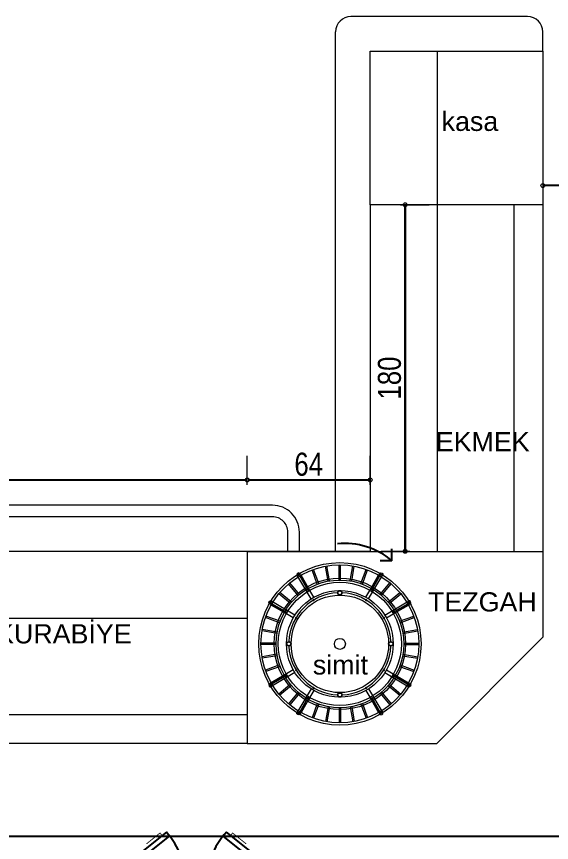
# Model space of a CAD drawing. Header units: millimetres. Extents: x 54215 to 67697, y 23496 to 56611.
# Drawn here: x 57099.1 to 57377.8, y 54995 to 55425.1 of the extents above; entities that cross this region are included whole.
import ezdxf

# ---------------------------------------------------------------- set-up
doc = ezdxf.new("R2010")
doc.units = ezdxf.units.MM
doc.linetypes.add('DASHED', pattern=[19.05, 12.7, -6.35])
doc.layers.add('0 rölöve', color=7, linetype='Continuous', true_color=0xf1380e)
doc.layers.add('Kıtc-002 Çizgi', color=7, linetype='Continuous')
doc.layers.add('Kıtc-041 İstif Rafı', color=7, linetype='Continuous')
for name, color, linetype, lineweight in [('no3_ahsap gorunus on ince', 32, 'Continuous', 13), ('no3_kutu profil gorunus', 8, 'Continuous', 0), ('no3_kutuprofil kesit', 74, 'Continuous', 18), ('no3_paslanmaz gorunus arka', 173, 'Continuous', 13), ('no3_ölçü tefriş', 252, 'Continuous', 0), ('t_yazı', 154, 'Continuous', 25), ('ölçü', 4, 'Continuous', 13)]:
    doc.layers.add(name, color=color, linetype=linetype, lineweight=lineweight)
doc.styles.add('olcu', font='arial.ttf', dxfattribs={"width": 0.8})
doc.styles.get("Standard").update_dxf_attribs({"font": 'arial.ttf'})
doc.dimstyles.new('tufan', dxfattribs={"dimtxt": 12, "dimasz": 0.5, "dimexe": 1.25, "dimexo": 0.625, "dimgap": 2, "dimtad": 1, "dimdec": 0, "dimzin": 1, "dimtxsty": 'olcu', "dimblk1": 'sol', "dimblk2": 'sag', "dimsah": 1, "dimcen": 0, "dimse1": 1, "dimse2": 1, "dimclrd": 256, "dimclrt": 256, "dimadec": 0, "dimazin": 0, "dimtfac": 1, "dimtdec": 0, "dimtix": 1, "dimtmove": 0, "dimatfit": 2, "dimldrblk": 'NONE', "dimfxl": 1.25, "dimarcsym": 0})

# ---------------------------------------------------------------- blocks, each defined once
blk = doc.blocks.new('sol')
at = {"layer": 'ölçü'}
blk.add_line((0, 5), (0, -25), dxfattribs=at)
blk.add_circle((0, 0), 2, dxfattribs=at)
blk = doc.blocks.new('sag')
at = {"layer": 'ölçü'}
blk.add_line((0, -5), (0, 25), dxfattribs=at)
blk.add_circle((0, 0), 2, dxfattribs=at)
blk = doc.blocks.new('*D378')
at = {"layer": 'Defpoints', "color": 0, "transparency": 16777216}
for p in [(57219.29, 55183.77), (56819.7, 55146.59), (57219.29, 55146.59)]:
    blk.add_point(p, dxfattribs=at)
at = {"layer": 'no3_ölçü tefriş', "lineweight": -2, "transparency": 16777216}
blk.add_line((56820.2, 55183.77), (57218.79, 55183.77), dxfattribs=at)
at = {"layer": 'no3_ölçü tefriş', "lineweight": -2, "transparency": 16777216, "xscale": 0.5, "yscale": 0.5, "zscale": 0.5, "rotation": 180}
blk.add_blockref('sol', (56819.7, 55183.77), dxfattribs=at)
at = {"layer": 'no3_ölçü tefriş', "lineweight": -2, "transparency": 16777216, "xscale": 0.5, "yscale": 0.5, "zscale": 0.5}
blk.add_blockref('sag', (57219.29, 55183.77), dxfattribs=at)
at = {"layer": 'no3_ölçü tefriş', "transparency": 16777216, "insert": (57019.5, 55191.89), "char_height": 12, "attachment_point": 5, "style": 'olcu'}
blk.add_mtext('400', dxfattribs=at)
blk = doc.blocks.new('_None')
blk = doc.blocks.new('A$C5997760D')
at = {"layer": 'Kıtc-002 Çizgi'}
blk.add_line((143, 84.83), (0, 84.83), dxfattribs=at)
for points in [[(143, 26.83), (143, 86.83), (0, 86.83), (0, 26.83)], [(34.05, 0), (3.15, 24.77), (4.8, 26.83), (35.7, 2.06)], [(65.2, 0), (96.1, 24.77), (94.44, 26.83), (63.55, 2.06)]]:
    blk.add_lwpolyline(points, close=True, dxfattribs=at)
at = {"layer": 'Kıtc-002 Çizgi', "linetype": 'DASHED'}
blk.add_lwpolyline([(94, 81.83), (3, 81.83), (3, 29.83), (94, 29.83)], close=True, dxfattribs=at)
blk.add_lwpolyline([(97, 84.83), (97, 26.83)], dxfattribs=at)
for points in [[(131.67, 41.51), (105, 41.51, -1), (105, 45.86)], [(105, 37.17), (131.67, 37.17, 1), (131.67, 41.51)]]:
    blk.add_lwpolyline(points, format="xyb", dxfattribs=at)
at = {"layer": 'Kıtc-002 Çizgi', "linetype": 'DASHED', "ltscale": 0.1}
blk.add_lwpolyline([(125.56, 29.86), (124.1, 30.03), (122.4, 30.48), (120.54, 31.12), (118.59, 31.86), (116.64, 32.59), (114.78, 33.23), (113.07, 33.69), (111.62, 33.86), (110.47, 33.69), (109.66, 33.23), (109.17, 32.59), (109, 31.86), (109.17, 31.12), (109.66, 30.48), (110.47, 30.03), (111.62, 29.86), (113.07, 30.03), (114.78, 30.48), (116.64, 31.12), (118.59, 31.86), (120.54, 32.59), (122.4, 33.23), (124.1, 33.69), (125.56, 33.86), (126.7, 33.69), (127.52, 33.23), (128.01, 32.59), (128.17, 31.86), (128.01, 31.12), (127.52, 30.48), (126.7, 30.03)], close=True, dxfattribs=at)
at = {"layer": 'Kıtc-002 Çizgi', "const_width": 0.44}
for points in [[(31.79, 1.81), (30.72, 0.48), (25.05, 5.03), (23.6, 6.19)], [(67.46, 1.81), (68.52, 0.48), (74.19, 5.03), (75.64, 6.19)]]:
    blk.add_lwpolyline(points, dxfattribs=at)
at = {"layer": 'Kıtc-002 Çizgi'}
for centre, start, end in [((4.8, 26.83), 317.4568, 0), ((94.44, 26.83), 180, 222.5432)]:
    blk.add_arc(centre, 39.6, start, end, dxfattribs=at)
blk = doc.blocks.new('*D385')
at = {"layer": 'Defpoints', "color": 0, "transparency": 16777216}
for p in [(57373.29, 55349.54), (57373.29, 55337.01), (57481.72, 55318.72, -2)]:
    blk.add_point(p, dxfattribs=at)
at = {"layer": 'no3_ölçü tefriş', "lineweight": -2, "transparency": 16777216}
blk.add_line((57481.22, 55337.01), (57373.79, 55337.01), dxfattribs=at)
at = {"layer": 'no3_ölçü tefriş', "lineweight": -2, "transparency": 16777216, "xscale": 0.5, "yscale": 0.5, "zscale": 0.5, "rotation": 180}
blk.add_blockref('sag', (57373.29, 55337.01), dxfattribs=at)
at = {"layer": 'no3_ölçü tefriş', "lineweight": -2, "transparency": 16777216, "xscale": 0.5, "yscale": 0.5, "zscale": 0.5}
blk.add_blockref('sol', (57481.72, 55337.01), dxfattribs=at)
at = {"layer": 'no3_ölçü tefriş', "transparency": 16777216, "insert": (57427.5, 55345.14), "char_height": 12, "attachment_point": 5, "style": 'olcu'}
blk.add_mtext('108', dxfattribs=at)
blk = doc.blocks.new('*D165')
at = {"layer": 'Defpoints', "color": 0, "transparency": 16777216}
for p in [(4616.1, 2810.63), (4552.1, 2773.46), (4616.1, 2773.46)]:
    blk.add_point(p, dxfattribs=at)
at = {"layer": 'no3_ölçü tefriş', "lineweight": -2, "transparency": 16777216}
blk.add_line((4552.6, 2810.63), (4615.6, 2810.63), dxfattribs=at)
at = {"layer": 'no3_ölçü tefriş', "lineweight": -2, "transparency": 16777216, "xscale": 0.5, "yscale": 0.5, "zscale": 0.5, "rotation": 180}
blk.add_blockref('sol', (4552.1, 2810.63), dxfattribs=at)
at = {"layer": 'no3_ölçü tefriş', "lineweight": -2, "transparency": 16777216, "xscale": 0.5, "yscale": 0.5, "zscale": 0.5}
blk.add_blockref('sag', (4616.1, 2810.63), dxfattribs=at)
at = {"layer": 'no3_ölçü tefriş', "transparency": 16777216, "insert": (4584.1, 2818.76), "char_height": 12, "attachment_point": 5, "style": 'olcu'}
blk.add_mtext('64', dxfattribs=at)
blk = doc.blocks.new('*D166')
at = {"layer": 'Defpoints', "color": 0, "transparency": 16777216}
for p in [(4616.1, 2953.93), (4634.35, 2953.93), (4616.1, 2773.46)]:
    blk.add_point(p, dxfattribs=at)
at = {"layer": 'no3_ölçü tefriş', "lineweight": -2, "transparency": 16777216}
blk.add_line((4634.35, 2773.96), (4634.35, 2953.43), dxfattribs=at)
at = {"layer": 'no3_ölçü tefriş', "lineweight": -2, "transparency": 16777216, "xscale": 0.5, "yscale": 0.5, "zscale": 0.5}
for name, p, rotation in [('sag', (4634.35, 2953.93), 90), ('sol', (4634.35, 2773.46), 270)]:
    blk.add_blockref(name, p, dxfattribs=dict(at, rotation=rotation))
at = {"layer": 'no3_ölçü tefriş', "transparency": 16777216, "insert": (4626.22, 2863.7), "char_height": 12, "attachment_point": 5, "rotation": 90, "style": 'olcu'}
blk.add_mtext('180', dxfattribs=at)
blk = doc.blocks.new('*D167')
at = {"layer": 'Defpoints', "color": 0, "transparency": 16777216}
for p in [(4616.1, 2953.93), (4616.1, 2773.46), (4634.35, 2773.46)]:
    blk.add_point(p, dxfattribs=at)
at = {"layer": 'no3_ölçü tefriş', "lineweight": -2, "transparency": 16777216}
blk.add_line((4634.35, 2953.43), (4634.35, 2773.96), dxfattribs=at)
at = {"layer": 'no3_ölçü tefriş', "lineweight": -2, "transparency": 16777216, "xscale": 0.5, "yscale": 0.5, "zscale": 0.5}
for name, p, rotation in [('sol', (4634.35, 2953.93), 90), ('sag', (4634.35, 2773.46), 270)]:
    blk.add_blockref(name, p, dxfattribs=dict(at, rotation=rotation))
at = {"layer": 'no3_ölçü tefriş', "transparency": 16777216, "insert": (4626.22, 2863.7), "char_height": 12, "attachment_point": 5, "rotation": 90, "style": 'olcu'}
blk.add_mtext('180', dxfattribs=at)
blk = doc.blocks.new('*U163')
for p, q in [((3.93, 0.4), (-3.93, 0.4)), ((3.93, -0.4), (-3.93, -0.4))]:
    blk.add_line(p, q)
blk = doc.blocks.new('*U164')
at = {"layer": 'no3_kutu profil gorunus', "color": 0, "linetype": 'ByBlock', "lineweight": -2, "transparency": 16777216}
for p, rotation in [((13242.42, 8057.09), 279.9999999999987), ((13248.88, 8057.66), 269.9999999999988), ((13255.33, 8057.09), 259.9999999999988), ((13230.29, 8052.68), 299.9999999999989), ((13236.16, 8055.42), 289.9999999999987), ((13261.59, 8055.42), 249.9999999999989), ((13267.47, 8052.68), 239.9999999999989), ((13224.98, 8048.96), 309.9999999999987), ((13272.78, 8048.96), 229.9999999999989), ((13220.39, 8044.38), 319.9999999999989), ((13277.36, 8044.38), 219.9999999999989), ((13216.68, 8039.07), 329.9999999999988), ((13281.08, 8039.07), 209.9999999999991), ((13213.94, 8033.19), 339.9999999999987), ((13283.81, 8033.19), 199.999999999999), ((13212.26, 8026.93), 349.9999999999988), ((13285.49, 8026.93), 189.999999999999), ((13286.06, 8020.48), 180), ((13212.26, 8014.02), 9.999999999999977), ((13285.49, 8014.02), 169.9999999999992), ((13213.94, 8007.76), 19.99999999999994), ((13283.81, 8007.76), 159.9999999999992), ((13216.68, 8001.89), 29.99999999999993), ((13281.08, 8001.89), 149.9999999999993), ((13220.39, 7996.58), 39.99999999999992), ((13277.36, 7996.58), 139.9999999999993), ((13224.98, 7992), 49.99999999999986), ((13272.78, 7992), 129.9999999999994), ((13230.29, 7988.28), 59.99999999999986), ((13267.47, 7988.28), 119.9999999999995), ((13236.16, 7985.54), 69.99999999999976), ((13242.42, 7983.86), 79.99999999999969), ((13248.88, 7983.3), 89.99999999999972), ((13255.33, 7983.86), 99.99999999999963), ((13261.59, 7985.54), 109.9999999999995)]:
    blk.add_blockref('*U163', p, dxfattribs=dict(at, rotation=rotation))
blk.add_blockref('*U163', (13211.69, 8020.48), dxfattribs=at)
blk = doc.blocks.new('dwetuy')
for q in [(4627.5, 2774.69), (4621.29, 2768.56)]:
    blk.add_line((4627.5, 2768.56), q)
blk.add_arc((4602.68, 2738.85), 38.72, 50.1357, 95.3388)
for p in [(4586.69, 2748.11), (4613.98, 2748.11), (4577.5, 2738.92), (4623.17, 2738.92), (4577.5, 2711.63), (4623.17, 2711.63), (4586.69, 2702.45), (4613.98, 2702.45)]:
    blk.add_point(p)
at = {"layer": 'no3_ahsap gorunus on ince'}
blk.add_circle((4600.34, 2725.28), 34.24, dxfattribs=at)
at = {"layer": 'no3_kutu profil gorunus'}
for radius in [42.29, 41.11, 33.25, 32.07, 2.86]:
    blk.add_circle((4600.34, 2725.28), radius, dxfattribs=at)
at = {"layer": 'no3_kutuprofil kesit'}
for p, q in [((4585.4, 2748.72), (4577.96, 2761.17)), ((4586.77, 2749.54), (4579.33, 2761.99)), ((4613.9, 2749.54), (4621.34, 2761.99)), ((4615.28, 2748.72), (4622.72, 2761.17)), ((4576.07, 2738.85), (4563.62, 2746.29)), ((4576.89, 2740.22), (4564.45, 2747.66)), ((4623.78, 2740.22), (4636.23, 2747.66)), ((4624.6, 2738.85), (4637.05, 2746.29)), ((4576.07, 2711.71), (4563.62, 2704.27)), ((4576.89, 2710.34), (4564.45, 2702.9)), ((4623.78, 2710.34), (4636.23, 2702.9)), ((4624.6, 2711.71), (4637.05, 2704.27)), ((4585.4, 2701.84), (4577.96, 2689.39)), ((4586.77, 2701.02), (4579.33, 2688.57)), ((4613.9, 2701.02), (4621.34, 2688.57)), ((4615.28, 2701.84), (4622.72, 2689.39))]:
    blk.add_line(p, q, dxfattribs=at)
for centre, radius in [((4600.34, 2725.28), 27.8), ((4600.34, 2751.88), 1.2), ((4600.34, 2751.88), 1), ((4600.34, 2725.28), 25.4), ((4573.74, 2725.28), 1.2), ((4573.74, 2725.28), 1), ((4626.94, 2725.28), 1.2), ((4626.94, 2725.28), 1), ((4600.34, 2698.68), 1.2), ((4600.34, 2698.68), 1)]:
    blk.add_circle(centre, radius, dxfattribs=at)
for start, end in [(92.585, 177.415), (2.585, 87.415), (182.585, 267.415), (272.585, 357.415)]:
    blk.add_arc((4600.34, 2725.28), 26.6, start, end, dxfattribs=at)
at = {"layer": 'no3_kutuprofil kesit', "extrusion": (0, 0, -1)}
for centre, major_axis in [((4578.66, 2761.56), (-0.69, -0.408)), ((4636.61, 2746.96), (-0.408, 0.69)), ((4564.06, 2703.6), (0.408, -0.69)), ((4622.01, 2689), (0.69, 0.408))]:
    blk.add_ellipse(centre, major_axis=major_axis, ratio=0.72238, dxfattribs=at)
at = {"layer": 'no3_kutuprofil kesit'}
for centre, major_axis in [((4622.01, 2761.56), (0.69, -0.408)), ((4564.06, 2746.96), (0.408, 0.69)), ((4636.61, 2703.6), (-0.408, -0.69)), ((4578.66, 2689), (-0.69, 0.408))]:
    blk.add_ellipse(centre, major_axis=major_axis, ratio=0.72238, dxfattribs=at)
at = {"layer": 'no3_kutuprofil kesit', "extrusion": (0, 0, -1)}
for centre, major_axis in [((4583.3, 2753.79), (-0.69, -0.408)), ((4628.84, 2742.31), (-0.408, 0.69)), ((4571.83, 2708.24), (0.408, -0.69)), ((4617.37, 2696.77), (0.69, 0.408))]:
    blk.add_ellipse(centre, major_axis=major_axis, ratio=0.72238, start_param=3.058623, end_param=6.283185, dxfattribs=at)
at = {"layer": 'no3_kutuprofil kesit'}
for centre, major_axis in [((4617.37, 2753.79), (0.69, -0.408)), ((4571.83, 2742.31), (0.408, 0.69)), ((4628.84, 2708.24), (-0.408, -0.69)), ((4583.3, 2696.77), (-0.69, 0.408))]:
    blk.add_ellipse(centre, major_axis=major_axis, ratio=0.72238, start_param=3.058623, end_param=6.283185, dxfattribs=at)
at = {"layer": 'no3_kutu profil gorunus', "rotation": 180}
blk.add_blockref('*U164', (17849.21, 10745.76), dxfattribs=at)
blk = doc.blocks.new('dolaplar')
at = {"layer": 'no3_ahsap gorunus on ince'}
for p, q in [((4698.1, 3051.93), (4606.1, 3051.93)), ((4598.1, 2773.46), (4598.1, 3043.93)), ((4706.1, 3033.93), (4706.1, 3043.93)), ((4552.1, 2773.46), (4706.1, 2773.46)), ((4552.1, 2773.46), (4552.1, 2673.46)), ((4706.1, 2773.46), (4706.1, 2728.73)), ((4650.83, 2673.46), (4706.1, 2728.73)), ((4552.1, 2673.46), (4650.83, 2673.46))]:
    blk.add_line(p, q, dxfattribs=at)
for points in [[(4706.1, 2953.93), (4616.1, 2953.93), (4616.1, 3033.93), (4706.1, 3033.93)], [(4616.1, 3033.93), (4651.1, 3033.93), (4651.1, 2953.93), (4616.1, 2953.93)]]:
    blk.add_lwpolyline(points, close=True, dxfattribs=at)
for points in [[(4579.23, 2773.46), (4579.23, 2783.46, 0.414214), (4565.23, 2797.46), (4352.56, 2797.46)], [(4573.23, 2773.46), (4573.23, 2783.46, 0.414214), (4565.23, 2791.46), (4352.56, 2791.46)]]:
    blk.add_lwpolyline(points, format="xyb", dxfattribs=at)
for centre, start, end in [((4606.1, 3043.93), 90, 180), ((4698.1, 3043.93), 0, 90)]:
    blk.add_arc(centre, 8, start, end, dxfattribs=at)
at = {"layer": 'no3_paslanmaz gorunus arka'}
for p, q in [((4616.1, 2953.93), (4616.1, 2773.46)), ((4651.1, 2953.93), (4651.1, 2773.46)), ((4691.1, 2773.46), (4691.1, 2953.93)), ((4706.1, 2953.93), (4706.1, 2773.46)), ((4616.1, 2773.46), (4182.51, 2773.46)), ((4616.1, 2773.46), (4706.1, 2773.46)), ((4616.1, 2773.46), (4706.1, 2773.46)), ((4552.1, 2738.46), (4182.51, 2738.46)), ((4182.51, 2688.46), (4552.1, 2688.46)), ((4552.1, 2673.46), (4182.51, 2673.46))]:
    blk.add_line(p, q, dxfattribs=at)
at = {"layer": '0 rölöve'}
blk.add_blockref('dwetuy', (0, 0), dxfattribs=at)
at = {"layer": 't_yazı', "char_height": 10, "width": 307.9126}
for s, insert, attachment_point in [('kasa', (4653.36, 3002.36), 1), ('EKMEK', (4650.31, 2835.57), 1), ('TEZGAH', (4646.27, 2742), 7), ('SABAHİŞİ +KURABİYE', (4344.75, 2722.43), 7), ('simit', (4586.26, 2709.19), 7)]:
    blk.add_mtext(s, dxfattribs=dict(at, insert=insert, attachment_point=attachment_point))
at = {"layer": 'no3_ölçü tefriş'}
for base, p1, p2, picture in [((4634.35, 2953.93), (4616.1, 2773.46), (4616.1, 2953.93), '*D166'), ((4634.35, 2773.46), (4616.1, 2953.93), (4616.1, 2773.46), '*D167')]:
    dim = blk.add_linear_dim(base=base, p1=p1, p2=p2, angle=270, dimstyle='tufan', dxfattribs=at)
    dim.commit()
    dim.dimension.update_dxf_attribs({"geometry": picture, "text_midpoint": (4626.22, 2863.7)})
dim = blk.add_linear_dim(base=(4616.1, 2810.63), p1=(4552.1, 2773.46), p2=(4616.1, 2773.46), dimstyle='tufan', dxfattribs=at)
dim.commit()
dim.dimension.update_dxf_attribs({"geometry": '*D165', "text_midpoint": (4584.1, 2818.76)})

msp = doc.modelspace()

# ---------------------------------------------------------------- linework, layer by layer
at = {"layer": '0 rölöve'}
msp.add_line((55461.91, 54998.24), (58233.548, 54998.24), dxfattribs=at)

# ---------------------------------------------------------------- block references
msp.add_blockref('dolaplar', (52667.195, 52373.134), dxfattribs=at)
at = {"layer": 'Kıtc-041 İstif Rafı', "extrusion": (0, 0, -1), "xscale": -1, "zscale": -1, "rotation": 180}
msp.add_blockref('A$C5997760D', (-57242.364, 55000.424), dxfattribs=at)

# ---------------------------------------------------------------- dimensions: what is measured, and where the dimension line sits
at = {"layer": 'no3_ölçü tefriş'}
for base, p1, p2, picture, middle in [((57373.295, 55337.015), (57481.715, 55318.723, -2), (57373.295, 55349.537), '*D385', (57427.505, 55345.142)), ((57219.295, 55183.767), (56819.704, 55146.593), (57219.295, 55146.593), '*D378', (57019.499, 55191.894))]:
    dim = msp.add_linear_dim(base=base, p1=p1, p2=p2, dimstyle='tufan', dxfattribs=at)
    dim.commit()
    dim.dimension.update_dxf_attribs({"geometry": picture, "text_midpoint": middle})

doc.saveas('drawing.dxf')
